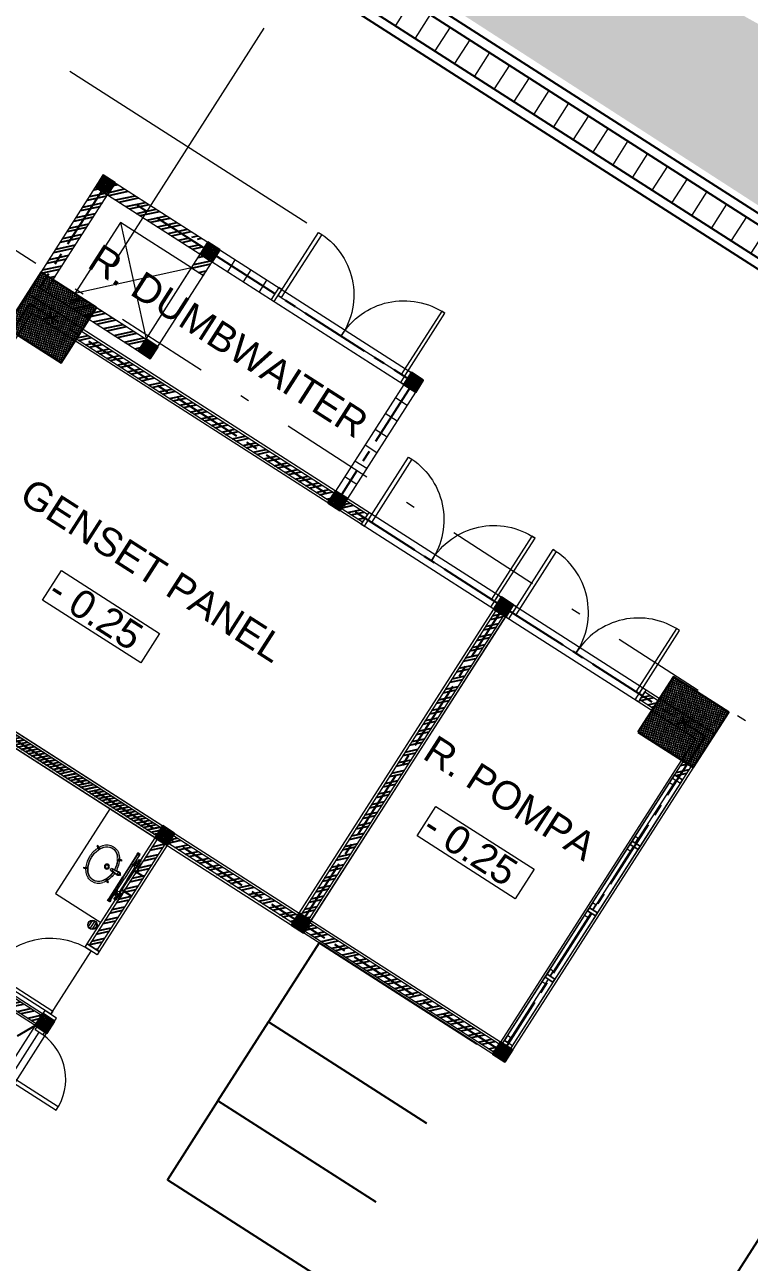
# Model space of a CAD drawing. Header units: inches. Extents: x 249 to 1192, y -18 to 440.
# Drawn here: x 943.69 to 951.41, y 99.83 to 113.02 of the extents above; entities that cross this region are included whole.
import ezdxf

# ---------------------------------------------------------------- set-up
doc = ezdxf.new("R2010")
doc.units = ezdxf.units.IN
doc.header["$MEASUREMENT"] = 0
doc.linetypes.add('CENTER2', pattern=[1.125, 0.75, -0.125, 0.125, -0.125])
doc.linetypes.add('DASHDOT', pattern=[1, 0.5, -0.25, 0, -0.25])
for name, color, linetype, lineweight in [('ARSIR BETON', 8, 'Continuous', 0), ('DIMENSI', 85, 'Continuous', 20), ('DINDING', 6, 'Continuous', 0), ('DINDING2', 137, 'Continuous', 20), ('KUSEN', 16, 'Continuous', 15), ('NOTASI GRID', 85, 'Continuous', 20), ('SANITAIR', 6, 'Continuous', 9), ('TEXT (KET. RUANG)', 7, 'Continuous', 5)]:
    doc.layers.add(name, color=color, linetype=linetype, lineweight=lineweight)
for name, color, linetype in [('ARSIR DINDING', 64, 'Continuous'), ('AS', 15, 'CENTER2'), ('KENDARAAN', 9, 'Continuous'), ('KOLOM', 5, 'Continuous'), ('RUMPUT', 86, 'Continuous'), ('SALURAN', 117, 'Continuous')]:
    doc.layers.add(name, color=color, linetype=linetype)
doc.styles.get("Standard").update_dxf_attribs({"font": 'arial.ttf'})
doc.dimstyles.new('UK. GDG PERTEMUAN', dxfattribs={"dimtxt": 0.5, "dimasz": 0.5, "dimexe": 0.5, "dimexo": 0.05, "dimgap": 0.1, "dimtad": 2, "dimdec": 0, "dimlfac": 100, "dimzin": 0, "dimdsep": 46, "dimtxsty": 'Standard', "dimblk": 'OBLIQUE', "dimcen": 0.09, "dimclrd": 8, "dimclre": 256, "dimclrt": 256, "dimadec": 0, "dimazin": 0, "dimtfac": 1, "dimtdec": 0, "dimtofl": 0, "dimtmove": 0, "dimatfit": 3, "dimldrblk": 'OBLIQUE', "dimfxl": 0, "dimtolj": 1, "dimtzin": 0, "dimarcsym": 0})

# ---------------------------------------------------------------- blocks, each defined once
blk = doc.blocks.new('_Oblique')
at = {"color": 0, "linetype": 'ByBlock', "lineweight": -2}
blk.add_line((-0.5, -0.5), (0.5, 0.5), dxfattribs=at)
blk = doc.blocks.new('K1')
at = {"layer": 'ARSIR BETON'}
h = blk.add_hatch(dxfattribs=at)
h.set_pattern_fill('ANSI37', color=256, scale=0.15, style=0)
h.set_pattern_definition([(45, (258.37489, 277.120751), (-0.01325825, 0.01325825), []), (135, (258.37489, 277.120751), (-0.01325825, -0.01325825), [])])
h.paths.add_polyline_path([(259.125, 277.171), (259.125, 277.871), (258.425, 277.871), (258.425, 277.171)])
at = {"layer": 'KOLOM'}
blk.add_lwpolyline([(258.425, 277.171), (259.125, 277.171), (259.125, 277.871), (258.425, 277.871)], close=True, dxfattribs=at)
for points in [[(258.725, 277.571), (258.825, 277.471)], [(258.725, 277.471), (258.825, 277.571)]]:
    blk.add_lwpolyline(points, dxfattribs=at)
blk = doc.blocks.new('K2')
at = {"layer": 'ARSIR BETON'}
h = blk.add_hatch(dxfattribs=at)
h.set_pattern_fill('ANSI37', color=256, scale=0.1, style=0)
h.set_pattern_definition([(45, (-38.743626, 268.082874), (-0.0088388, 0.0088388), []), (135, (-38.743626, 268.082874), (-0.0088388, -0.0088388), [])])
h.paths.add_polyline_path([(-38.594, 268.233), (-38.744, 268.233), (-38.744, 268.083), (-38.594, 268.083)])
at = {"layer": 'KOLOM'}
blk.add_lwpolyline([(-38.744, 268.083), (-38.594, 268.083), (-38.594, 268.233), (-38.744, 268.233)], close=True, dxfattribs=at)
blk = doc.blocks.new('P1')
for points in [[(-56.664, 234.186), (-56.664, 234.986), (-56.624, 234.986), (-56.624, 234.186), (-56.664, 234.186)], [(-55.064, 234.186), (-55.064, 234.986), (-55.104, 234.986), (-55.104, 234.186), (-55.064, 234.186)], [(-56.664, 234.186), (-55.864, 234.186)], [(-55.064, 234.186), (-55.864, 234.186)]]:
    blk.add_lwpolyline(points)
for points in [[(-56.704, 234.111), (-56.664, 234.111), (-56.664, 234.261), (-56.704, 234.261)], [(-55.024, 234.111), (-55.064, 234.111), (-55.064, 234.261), (-55.024, 234.261)]]:
    blk.add_lwpolyline(points, close=True)
for centre, start, end in [((-56.644, 234.206), 358.5312, 91.4688), ((-55.084, 234.206), 88.5312, 181.4688)]:
    blk.add_arc(centre, 0.78, start, end)
blk = doc.blocks.new('toilet-dsr$0$PAKU')
for p in [(-2, 33), (2, 33)]:
    blk.add_line(p, (0, 0))
blk.add_lwpolyline([(-5, 33), (5, 33), (5, 35), (-5, 35)], close=True)
blk = doc.blocks.new('wastafel')
at = {"lineweight": 5, "ltscale": 0.5}
for p, q in [((4134.772, 1540.437), (4134.761, 1540.435)), ((4134.761, 1540.435), (4134.767, 1540.396)), ((4134.772, 1540.437), (4134.779, 1540.398)), ((4134.544, 1540.266), (4134.549, 1540.277)), ((4134.544, 1540.266), (4134.579, 1540.25)), ((4134.549, 1540.277), (4134.584, 1540.26)), ((4134.946, 1540.187), (4134.91, 1540.204)), ((4134.951, 1540.197), (4134.915, 1540.214)), ((4134.951, 1540.197), (4134.946, 1540.187)), ((4134.722, 1540.027), (4134.716, 1540.066)), ((4134.733, 1540.029), (4134.727, 1540.067)), ((4134.722, 1540.027), (4134.733, 1540.029))]:
    blk.add_line(p, q, dxfattribs=at)
for p, q in [((4135.129, 1540.207), (4134.902, 1540.031)), ((4135.131, 1540.205), (4134.904, 1540.028)), ((4135.129, 1540.207), (4135.132, 1540.202)), ((4135.047, 1540.04), (4135.051, 1540.042)), ((4135.048, 1540.04), (4135.053, 1540.032)), ((4135.05, 1540.029), (4135.062, 1540.039)), ((4135.052, 1540.043), (4135.058, 1540.036)), ((4135.055, 1540.081), (4135.059, 1540.114)), ((4135.059, 1540.036), (4135.116, 1539.963)), ((4135.063, 1540.072), (4135.099, 1540.067)), ((4135.082, 1540.126), (4135.095, 1540.136)), ((4135.125, 1540.097), (4135.095, 1540.136)), ((4135.105, 1540.122), (4135.123, 1540.136)), ((4135.112, 1540.086), (4135.125, 1540.097)), ((4135.115, 1540.11), (4135.132, 1540.124)), ((4134.676, 1539.855), (4134.902, 1540.031)), ((4134.678, 1539.852), (4134.904, 1540.028)), ((4135.053, 1540.032), (4135.11, 1539.959)), ((4134.676, 1539.855), (4134.679, 1539.85)), ((4134.764, 1539.856), (4134.746, 1539.843)), ((4134.766, 1539.88), (4134.753, 1539.87)), ((4134.784, 1539.831), (4134.753, 1539.87)), ((4134.773, 1539.845), (4134.755, 1539.831)), ((4134.815, 1539.895), (4134.782, 1539.899)), ((4134.797, 1539.841), (4134.784, 1539.831)), ((4134.823, 1539.885), (4134.818, 1539.849)), ((4134.853, 1539.888), (4134.859, 1539.881)), ((4134.858, 1539.893), (4134.855, 1539.89)), ((4134.867, 1539.887), (4134.855, 1539.878)), ((4134.858, 1539.892), (4134.864, 1539.884)), ((4134.858, 1539.88), (4134.915, 1539.807)), ((4134.864, 1539.885), (4134.921, 1539.812))]:
    blk.add_line(p, q)
at = {"lineweight": 5}
for p, q in [((4134.841, 1540.079), (4134.801, 1540.141)), ((4134.817, 1540.155), (4134.802, 1540.144)), ((4134.814, 1540.082), (4134.812, 1540.082)), ((4134.844, 1540.083), (4134.815, 1540.129)), ((4134.816, 1540.132), (4134.823, 1540.138)), ((4134.82, 1540.154), (4134.867, 1540.098)), ((4134.826, 1540.137), (4134.862, 1540.097)), ((4134.841, 1540.079), (4134.844, 1540.082)), ((4134.845, 1540.066), (4134.848, 1540.062)), ((4134.867, 1540.098), (4134.863, 1540.095)), ((4134.871, 1540.125), (4134.872, 1540.127)), ((4134.878, 1540.091), (4134.881, 1540.087))]:
    blk.add_line(p, q, dxfattribs=at)
at = {"const_width": 0.00306}
for points in [[(4134.597, 1540.26, -0.102908), (4134.667, 1540.339)], [(4134.667, 1540.339, -0.102908), (4134.763, 1540.384)], [(4134.763, 1540.384, -0.068407), (4134.819, 1540.389)], [(4134.819, 1540.389, -0.225565), (4134.9, 1540.346)], [(4134.9, 1540.346, -0.225565), (4134.918, 1540.256)], [(4134.594, 1540.118, -0.225565), (4134.576, 1540.208)], [(4134.576, 1540.208, -0.068407), (4134.597, 1540.26)], [(4134.897, 1540.204, -0.089645), (4134.838, 1540.133)], [(4134.918, 1540.256, -0.068407), (4134.897, 1540.204)], [(4134.675, 1540.075, -0.225565), (4134.594, 1540.118)], [(4134.731, 1540.08, -0.068407), (4134.675, 1540.075)], [(4134.816, 1540.117, -0.090064), (4134.731, 1540.08)]]:
    blk.add_lwpolyline(points, format="xyb", dxfattribs=at)
for points in [[(4134.906, 1540.026), (4135.132, 1540.202), (4135.144, 1540.188), (4135.075, 1540.135)], [(4135.061, 1540.124), (4134.917, 1540.012)], [(4134.935, 1539.988), (4135.055, 1540.081), (4135.063, 1540.072), (4134.943, 1539.979)], [(4134.906, 1540.026), (4134.679, 1539.85), (4134.69, 1539.836), (4134.759, 1539.889)], [(4134.773, 1539.9), (4134.917, 1540.012)], [(4134.935, 1539.988), (4134.815, 1539.895), (4134.823, 1539.885), (4134.943, 1539.979)]]:
    blk.add_lwpolyline(points)
for points in [[(4135.155, 1540.194), (4135.137, 1540.218), (4135.125, 1540.209), (4135.122, 1540.204), (4135.124, 1540.203), (4135.126, 1540.207), (4135.136, 1540.215), (4135.152, 1540.195), (4135.138, 1540.184), (4135.139, 1540.182)], [(4135.136, 1540.215), (4135.128, 1540.209), (4135.144, 1540.188), (4135.152, 1540.195)], [(4135.075, 1540.043), (4135.072, 1540.046), (4135.04, 1540.022), (4135.043, 1540.019)], [(4135.119, 1540.078), (4135.075, 1540.135), (4135.061, 1540.124), (4135.105, 1540.067)], [(4134.681, 1539.826), (4134.663, 1539.85), (4134.675, 1539.859), (4134.68, 1539.86), (4134.681, 1539.858), (4134.676, 1539.857), (4134.666, 1539.849), (4134.682, 1539.829), (4134.696, 1539.84), (4134.697, 1539.838)], [(4134.666, 1539.849), (4134.674, 1539.856), (4134.69, 1539.836), (4134.682, 1539.829)], [(4134.803, 1539.832), (4134.759, 1539.889), (4134.773, 1539.9), (4134.817, 1539.843)], [(4134.848, 1539.867), (4134.845, 1539.87), (4134.877, 1539.895), (4134.879, 1539.891)]]:
    blk.add_lwpolyline(points, close=True)
for points in [[(4135.076, 1540.099, 0.414214), (4135.078, 1540.099), (4135.079, 1540.1), (4135.061, 1540.124), (4135.037, 1540.105), (4135.038, 1540.104, 0.414214), (4135.04, 1540.104), (4135.058, 1540.117, -0.414214), (4135.062, 1540.117)], [(4135.085, 1540.087, -0.414214), (4135.085, 1540.09), (4135.086, 1540.09), (4135.105, 1540.067), (4135.081, 1540.048), (4135.08, 1540.049, -0.414214), (4135.081, 1540.052), (4135.098, 1540.065, 0.414214), (4135.099, 1540.07)], [(4134.793, 1539.88, -0.414214), (4134.793, 1539.877), (4134.792, 1539.876), (4134.773, 1539.9), (4134.797, 1539.919), (4134.798, 1539.918, -0.414214), (4134.797, 1539.915), (4134.78, 1539.901, 0.414214), (4134.779, 1539.897)], [(4134.803, 1539.867, 0.414214), (4134.8, 1539.868), (4134.799, 1539.867), (4134.817, 1539.843), (4134.841, 1539.862), (4134.84, 1539.863, 0.414214), (4134.838, 1539.863), (4134.82, 1539.849, -0.414214), (4134.816, 1539.85)]]:
    blk.add_lwpolyline(points, format="xyb", close=True)
for points in [[(4135.047, 1540.039), (4135.038, 1540.051, -0.414214), (4135.038, 1540.053), (4135.042, 1540.056, -0.414214), (4135.044, 1540.055), (4135.053, 1540.044)], [(4135.049, 1540.03), (4135.044, 1540.036, -0.414214), (4135.044, 1540.037), (4135.056, 1540.046, -0.414214), (4135.058, 1540.046), (4135.062, 1540.04)], [(4134.858, 1539.893), (4134.85, 1539.904, 0.414214), (4134.847, 1539.904), (4134.844, 1539.902, 0.414214), (4134.843, 1539.899), (4134.852, 1539.888)], [(4134.867, 1539.889), (4134.863, 1539.895, 0.414214), (4134.861, 1539.895), (4134.849, 1539.885, 0.414214), (4134.849, 1539.884), (4134.854, 1539.878)]]:
    blk.add_lwpolyline(points, format="xyb")
at = {"lineweight": 5}
for centre, radius in [((4134.778, 1540.19), 0.0267), ((4134.778, 1540.19), 0.0176), ((4134.854, 1540.077), 0.00161), ((4134.867, 1540.086), 0.00161), ((4134.88, 1540.055), 0.00401)]:
    blk.add_circle(centre, radius, dxfattribs=at)
for centre, radius, start, end in [((4134.823, 1540.131), 0.286, 126.6741, 150.1761), ((4134.823, 1540.131), 0.286, 103.172, 126.6741), ((4134.81, 1540.183), 0.233, 87.5187, 103.172), ((4134.807, 1540.185), 0.215, 97.5512, 100.61), ((4134.815, 1540.282), 0.134, 36.6741, 87.5187), ((4134.815, 1540.282), 0.134, 345.8294, 36.6741), ((4134.68, 1540.182), 0.134, 165.8294, 216.6741), ((4134.776, 1540.157), 0.233, 150.1761, 165.8294), ((4134.775, 1540.162), 0.215, 152.7381, 155.797), ((4134.672, 1540.333), 0.286, 314.8042, 330.1761), ((4134.72, 1540.302), 0.215, 332.7381, 335.797), ((4134.718, 1540.306), 0.233, 330.1761, 345.8294), ((4134.68, 1540.182), 0.134, 216.6741, 267.5187), ((4134.684, 1540.281), 0.233, 267.5187, 283.172), ((4134.688, 1540.278), 0.215, 277.5512, 280.61), ((4134.672, 1540.333), 0.286, 283.172, 298.5491), ((4134.803, 1540.142), 0.00229, 126.6741, 212.4322), ((4134.813, 1540.075), 0.00764, 93.1874, 118.5491), ((4134.813, 1540.09), 0.00764, 273.5904, 299.2216), ((4134.817, 1540.13), 0.00229, 126.6741, 211.548), ((4134.818, 1540.153), 0.00229, 40.515, 126.6741), ((4134.677, 1540.327), 0.281, 299.9638, 303.5415), ((4134.824, 1540.136), 0.00229, 41.6149, 126.6741), ((4134.861, 1540.079), 0.0207, 179.7954, 72.5897), ((4134.836, 1540.078), 0.00917, 1.8939, 31.548), ((4134.861, 1540.079), 0.0161, 181.8939, 72.9819), ((4134.864, 1540.075), 0.0207, 216.4643, 36.6436), ((4134.677, 1540.327), 0.281, 309.8533, 313.3843), ((4134.869, 1540.103), 0.00917, 221.6149, 252.9819), ((4134.864, 1540.128), 0.00764, 314.1265, 339.7577), ((4134.879, 1540.124), 0.00764, 134.8042, 159.7577)]:
    blk.add_arc(centre, radius, start, end, dxfattribs=at)
at = {"lineweight": 5, "ltscale": 0.6}
for centre, radius, start, end in [((4134.823, 1540.131), 0.267, 126.6741, 150.1761), ((4134.823, 1540.131), 0.267, 103.172, 126.6741), ((4134.81, 1540.183), 0.214, 87.5187, 103.172), ((4134.815, 1540.282), 0.115, 36.6741, 87.5187), ((4134.815, 1540.282), 0.115, 345.8294, 36.6741), ((4134.68, 1540.182), 0.115, 165.8294, 216.6741), ((4134.776, 1540.157), 0.214, 150.1761, 165.8294), ((4134.672, 1540.333), 0.267, 309.7096, 330.1761), ((4134.718, 1540.306), 0.214, 330.1761, 345.8294), ((4134.68, 1540.182), 0.115, 216.6741, 267.5187), ((4134.684, 1540.281), 0.214, 267.5187, 283.172), ((4134.672, 1540.333), 0.267, 283.172, 303.7197)]:
    blk.add_arc(centre, radius, start, end, dxfattribs=at)
for centre, radius, start, end in [((4135.061, 1540.04), 0.001, 307.8672, 37.8672), ((4135.128, 1540.13), 0.015, 247.8672, 187.8672), ((4135.128, 1540.13), 0.0075, 307.8672, 127.8672), ((4135.049, 1540.03), 0.001, 217.8672, 307.8672), ((4134.75, 1539.837), 0.015, 67.8672, 7.8672), ((4134.75, 1539.837), 0.0075, 127.8672, 307.8672), ((4134.854, 1539.879), 0.001, 217.8672, 307.8672), ((4134.866, 1539.888), 0.001, 307.8672, 37.8672)]:
    blk.add_arc(centre, radius, start, end)
at = {"extrusion": (6.49561e-14, 5.05073e-14, -1), "zscale": -0.001}
for p, xscale, yscale, rotation in [((-4135.058, 1540.099), 0.001000000000340506, 0.001000000000340506, 322.1327731584879), ((-4135.056, 1540.101), 0.001000000000069823, 0.001000000000069823, 52.13277315848794)]:
    blk.add_blockref('toilet-dsr$0$PAKU', p, dxfattribs=dict(at, xscale=xscale, yscale=yscale, rotation=rotation))
for p, xscale, yscale, zscale, rotation in [((4135.082, 1540.068), 0.001000000000069823, 0.001000000000069823, 0.001000000000069823, 307.8672268415121), ((4134.796, 1539.899), 0.001000000000069823, 0.001000000000069823, 0.001000000000069823, 127.8672268415121), ((4134.798, 1539.897), 0.001000000000340506, 0.001000000000340506, 0.001000000000340506, 37.86722684151209)]:
    blk.add_blockref('toilet-dsr$0$PAKU', p, dxfattribs=dict(xscale=xscale, yscale=yscale, zscale=zscale, rotation=rotation))
at = {"extrusion": (-6.49561e-14, -5.05073e-14, -1), "xscale": 0.001000000000069823, "yscale": 0.001000000000069823, "zscale": -0.001, "rotation": 232.1327731584879}
blk.add_blockref('toilet-dsr$0$PAKU', (-4134.822, 1539.866), dxfattribs=at)
blk = doc.blocks.new('P2')
for points in [[(278.943, 273.059), (278.943, 273.019), (279.093, 273.019), (279.093, 273.059)], [(278.943, 272.178), (278.943, 272.218), (279.093, 272.218), (279.093, 272.178)]]:
    blk.add_lwpolyline(points, close=True)
for points in [[(279.018, 273.019), (279.018, 272.219)], [(279.018, 273.019), (279.818, 273.019), (279.818, 272.979), (279.018, 272.979), (279.018, 273.019)]]:
    blk.add_lwpolyline(points)
blk.add_arc((279.038, 272.999), 0.78, 268.5312, 1.4688)
blk = doc.blocks.new('*X38')
at = {"color": 0}
for p, q in [((18.491, 19.193), (18.579, 19.193)), ((18.499, 19.218), (18.572, 19.218)), ((18.499, 19.168), (18.572, 19.168))]:
    blk.add_line(p, q, dxfattribs=at)
blk = doc.blocks.new('SFLOOR')
for radius in [0.05, 0.0442]:
    blk.add_circle((0, 0), radius)
blk.add_blockref('*X38', (-18.535, -19.193))
blk = doc.blocks.new('K15')
at = {"layer": 'ARSIR BETON'}
h = blk.add_hatch(dxfattribs=at)
h.set_pattern_fill('ANSI37', color=256, scale=0.1, angle=180, style=0)
h.set_pattern_definition([(225, (665.191469, 113.346442), (0.0088388, -0.00883884), []), (315, (665.191469, 113.346442), (0.00883884, 0.0088388), [])])
h.paths.add_polyline_path([(665.316, 113.496), (665.266, 113.496), (665.266, 113.346), (665.316, 113.346)])
h.paths.add_polyline_path([(665.266, 113.496), (665.216, 113.496), (665.216, 113.346), (665.266, 113.346)])
h.paths.add_polyline_path([(665.216, 113.496), (665.191, 113.496), (665.191, 113.346), (665.216, 113.346)])
h.paths.add_polyline_path([(665.341, 113.496), (665.316, 113.496), (665.316, 113.496), (665.316, 113.346), (665.341, 113.346)])
at = {"layer": 'KOLOM'}
blk.add_lwpolyline([(665.191, 113.346), (665.341, 113.346), (665.341, 113.496), (665.191, 113.496)], close=True, dxfattribs=at)
blk = doc.blocks.new('p toilet')
at = {"layer": 'KUSEN'}
for points in [[(611.218, 191.392), (611.218, 191.992), (611.178, 191.992), (611.178, 191.392)], [(610.618, 191.342), (610.578, 191.342), (610.578, 191.442), (610.618, 191.442)], [(611.258, 191.342), (611.218, 191.342), (611.218, 191.442), (611.258, 191.442)]]:
    blk.add_lwpolyline(points, close=True, dxfattribs=at)
blk.add_lwpolyline([(611.218, 191.392), (610.618, 191.392)], dxfattribs=at)
blk.add_arc((611.198, 191.412), 0.581, 88.0266, 176.9943, dxfattribs=at)
blk = doc.blocks.new('TOILET LANTAI 1')
at = {"layer": 'ARSIR DINDING'}
h = blk.add_hatch(dxfattribs=at)
h.set_pattern_fill('ANSI32', color=256, scale=0.25, style=0)
h.set_pattern_definition([(45, (664.09147, 108.44644), (-0.0662913, 0.0662913), []), (45, (664.13566, 108.44644), (-0.0662913, 0.0662913), [])])
h.paths.add_polyline_path([(668.341, 111.591), (668.241, 111.591), (668.241, 111.071), (668.341, 111.071)])
h.paths.add_polyline_path([(668.216, 112.396), (667.616, 112.396), (667.616, 112.296), (668.216, 112.296)])
h.paths.add_polyline_path([(668.341, 114.646), (668.241, 114.646), (668.241, 113.302), (668.341, 113.302)])
h.paths.add_polyline_path([(668.246, 114.253), (668.246, 114.213), (668.242, 114.213), (668.242, 114.253)], flags=16)
h.paths.add_polyline_path([(668.246, 114.005), (668.246, 113.965), (668.242, 113.965), (668.242, 114.005)], flags=16)
h.paths.add_polyline_path([(668.216, 114.771), (665.341, 114.771), (665.341, 114.671), (668.216, 114.671)])
h.paths.add_polyline_path([(668.216, 108.546), (664.091, 108.546), (664.091, 108.446), (668.216, 108.446)])
at = {"layer": 'AS'}
blk.add_lwpolyline([(667.616, 111.071), (668.216, 112.271)], dxfattribs=at)
at = {"layer": 'DINDING'}
for points in [[(664.091, 114.796), (668.216, 114.796), (668.216, 114.646), (664.091, 114.646)], [(668.216, 114.646), (668.366, 114.646), (668.366, 113.302), (668.216, 113.302)], [(668.216, 112.271), (667.616, 112.271), (667.616, 112.421), (668.216, 112.421)], [(668.216, 111.071), (668.366, 111.071), (668.366, 112.271), (668.216, 112.271)]]:
    blk.add_lwpolyline(points, close=True, dxfattribs=at)
at = {"layer": 'DINDING2'}
for points in [[(665.341, 114.771), (668.216, 114.771), (668.216, 114.671), (665.341, 114.671)], [(668.241, 113.302), (668.341, 113.302), (668.341, 114.646), (668.241, 114.646)], [(668.216, 112.396), (667.616, 112.396), (667.616, 112.296), (668.216, 112.296)]]:
    blk.add_lwpolyline(points, close=True, dxfattribs=at)
at = {"layer": 'SANITAIR', "lineweight": 5}
blk.add_lwpolyline([(668.216, 113.572), (668.216, 114.646), (667.641, 114.646), (667.641, 113.572)], close=True, dxfattribs=at)
for name, p, rotation in [('K2', (629.623, 380.504), 179.9999724896534), ('p toilet', (476.899, 722.85), 270)]:
    blk.add_blockref(name, p, dxfattribs=dict(rotation=rotation))
at = {"layer": 'DINDING2'}
blk.add_blockref('K15', (3.025, 1.3), dxfattribs=at)
at = {"layer": 'KUSEN', "rotation": 180}
blk.add_blockref('P2', (947.31, 385.48), dxfattribs=at)
at = {"layer": 'SANITAIR', "lineweight": 5, "xscale": -1, "rotation": 127.872941310407}
blk.add_blockref('wastafel', (-654.657, 4323.538), dxfattribs=at)
at = {"layer": 'SANITAIR', "rotation": 90.00000000000001}
blk.add_blockref('SFLOOR', (668.154, 113.503), dxfattribs=at)
blk = doc.blocks.new('LT1')
at = {"layer": 'ARSIR DINDING'}
h = blk.add_hatch(dxfattribs=at)
h.set_pattern_fill('ANSI32', color=256, scale=0.25, style=0)
h.set_pattern_definition([(45, (-0.275, -64.08173), (-0.066291261, 0.066291261), []), (45, (-0.23081, -64.08173), (-0.066291261, 0.066291261), [])])
h.paths.add_polyline_path([(686.908, 139.407), (686.908, 139.582), (686.833, 139.582), (686.833, 138.507), (686.908, 138.507)])
h.paths.add_polyline_path([(686.833, 139.582), (686.758, 139.582), (686.758, 138.507), (686.833, 138.507)])
h.paths.add_polyline_path([(688.083, 139.657), (686.908, 139.657), (686.908, 139.582), (688.083, 139.582)])
h.paths.add_polyline_path([(688.083, 139.732), (686.908, 139.732), (686.908, 139.657), (687.808, 139.657)])
h.paths.add_polyline_path([(688.083, 138.507), (687.183, 138.507), (687.183, 138.357), (688.083, 138.357)])
h = blk.add_hatch(dxfattribs=at)
h.set_pattern_fill('ANSI32', color=256, scale=0.25, style=0)
h.set_pattern_definition([(45, (0, -64.08173), (-0.066291261, 0.066291261), []), (45, (0.04419, -64.08173), (-0.066291261, 0.066291261), [])])
h.paths.add_polyline_path([(688.233, 139.407), (688.233, 139.582), (688.083, 139.582), (688.083, 139.407)])
h = blk.add_hatch(dxfattribs=at)
h.set_pattern_fill('ANSI32', color=256, scale=0.25, style=0)
h.set_pattern_definition([(45, (687.45808, 134.10695), (-0.0662913, 0.0662913), []), (45, (687.502275, 134.10695), (-0.0662913, 0.0662913), [])])
h.paths.add_polyline_path([(691.078, 138.107), (687.458, 138.107), (687.458, 138.207), (691.078, 138.207)])
h.paths.add_polyline_path([(692.783, 134.232), (692.883, 134.232), (692.883, 138.082), (692.783, 138.082)])
h.paths.add_polyline_path([(695.308, 134.207), (692.908, 134.207), (692.908, 134.107), (695.308, 134.107)])
h.paths.add_polyline_path([(688.159, 134.207), (692.758, 134.207), (692.758, 134.107), (688.159, 134.107)])
h = blk.add_hatch(dxfattribs=at)
h.set_pattern_fill('ANSI32', color=256, scale=0.25, style=0)
h.set_pattern_definition([(45, (694.58831, 138.10694), (-0.06629, 0.06629), []), (45, (694.6325, 138.10694), (-0.06629, 0.06629), [])])
h.paths.add_polyline_path([(694.588, 138.207), (694.758, 138.207), (694.758, 138.107), (694.588, 138.107)])
h = blk.add_hatch(dxfattribs=at)
h.set_pattern_fill('ANSI32', color=256, scale=0.25, style=0)
h.set_pattern_definition([(45, (695.33334, 137.63282), (-0.06629, 0.06629), []), (45, (695.37753, 137.63282), (-0.06629, 0.06629), [])])
h.paths.add_polyline_path([(695.433, 137.807), (695.383, 137.807), (695.383, 137.633), (695.433, 137.633)])
h.paths.add_polyline_path([(695.383, 137.807), (695.333, 137.807), (695.333, 137.633), (695.383, 137.633)])
at = {"layer": 'DINDING2'}
h = blk.add_hatch(dxfattribs=at)
h.set_pattern_fill('_USER', color=23, scale=0.25, angle=90, style=0, pattern_type=0)
h.set_pattern_definition([(90, (701.62636, 142.75694), (-0.25, 2e-17), [])])
h.paths.add_polyline_path([(685.159, 143.057), (685.159, 142.757), (738.458, 142.757), (738.458, 143.057)])
h = blk.add_hatch(dxfattribs=at)
h.set_pattern_fill('_USER', color=256, scale=0.2, style=0, pattern_type=0)
h.set_pattern_definition([(0, (687.45808, 138.10694), (0, 0.2), [])])
h.paths.add_polyline_path([(691.078, 138.107), (687.458, 138.107), (687.458, 138.207), (691.078, 138.207)])
at = {"layer": 'KUSEN'}
h = blk.add_hatch(dxfattribs=at)
h.set_pattern_fill('_USER', color=256, scale=0.2, angle=90, style=0, pattern_type=0)
h.set_pattern_definition([(90, (688.23308, 139.58192), (-0.2, 1e-17), [])])
h.paths.add_polyline_path([(688.978, 139.732), (688.233, 139.732), (688.233, 139.657), (688.978, 139.657)])
h.paths.add_polyline_path([(688.978, 139.657), (688.233, 139.657), (688.233, 139.582), (688.978, 139.582)])
h = blk.add_hatch(dxfattribs=at)
h.set_pattern_fill('_USER', color=256, scale=0.2, style=0, pattern_type=0)
h.set_pattern_definition([(0, (690.65808, 138.23194), (0, 0.2), [])])
h.paths.add_polyline_path([(690.808, 139.582), (690.733, 139.582), (690.733, 138.232), (690.808, 138.232)])
h.paths.add_polyline_path([(690.733, 139.582), (690.658, 139.582), (690.658, 138.232), (690.733, 138.232)])
at = {"layer": 'AS'}
for points in [[(686.833, 139.657), (686.833, 138.357)], [(688.233, 139.657), (687.108, 139.657)], [(688.233, 139.657), (690.733, 139.657), (690.733, 138.232)]]:
    blk.add_lwpolyline(points, dxfattribs=at)
for points in [[(686.833, 134.157), (692.833, 134.157), (692.833, 138.157), (686.833, 138.157)], [(695.383, 134.157), (692.833, 134.157), (692.833, 138.157), (695.383, 138.157)]]:
    blk.add_lwpolyline(points, close=True, dxfattribs=at)
at = {"layer": 'DINDING'}
for points in [[(686.758, 138.357), (686.758, 139.732), (688.233, 139.732)], [(686.758, 138.357), (688.233, 138.357), (688.233, 139.732)], [(687.458, 138.507), (688.083, 138.507), (688.083, 139.732)], [(688.233, 139.732), (690.808, 139.732), (690.808, 138.232)], [(686.908, 138.357), (686.908, 139.582), (688.233, 139.582)], [(688.233, 139.582), (690.658, 139.582), (690.658, 138.232)], [(688.083, 139.407), (687.183, 138.507)], [(687.183, 139.407), (688.083, 138.507)], [(688.083, 139.407), (688.233, 139.407)]]:
    blk.add_lwpolyline(points, dxfattribs=at)
for points in [[(687.183, 138.507), (688.083, 138.507), (688.083, 139.407), (687.183, 139.407)], [(686.758, 134.082), (692.908, 134.082), (692.908, 138.232), (686.758, 138.232)], [(695.458, 134.082), (692.758, 134.082), (692.758, 138.232), (695.458, 138.232)], [(686.908, 134.232), (692.758, 134.232), (692.758, 138.082), (686.908, 138.082)], [(695.308, 134.232), (692.908, 134.232), (692.908, 138.082), (695.308, 138.082)]]:
    blk.add_lwpolyline(points, close=True, dxfattribs=at)
at = {"layer": 'DINDING2'}
for points in [[(691.078, 138.107), (687.458, 138.107), (687.458, 138.207), (691.078, 138.207)], [(694.588, 138.207), (694.758, 138.207), (694.758, 138.107), (694.588, 138.107)], [(692.783, 134.232), (692.883, 134.232), (692.883, 138.082), (692.783, 138.082)], [(695.333, 137.807), (695.433, 137.807), (695.433, 134.207), (695.333, 134.207)], [(688.159, 134.207), (692.758, 134.207), (692.758, 134.107), (688.159, 134.107)], [(695.308, 134.207), (692.908, 134.207), (692.908, 134.107), (695.308, 134.107)]]:
    blk.add_lwpolyline(points, close=True, dxfattribs=at)
at = {"layer": 'KENDARAAN'}
for points in [[(695.108, 134.082), (693.108, 134.082), (693.108, 133.082), (695.108, 133.082)], [(695.108, 132.082), (693.108, 132.082), (693.108, 133.082), (695.108, 133.082)], [(695.108, 132.082), (693.108, 132.082), (693.108, 131.082), (695.108, 131.082)]]:
    blk.add_lwpolyline(points, dxfattribs=at)
at = {"layer": 'KUSEN'}
for points in [[(695.333, 137.593), (695.433, 137.593), (695.433, 137.633), (695.333, 137.633)], [(695.433, 136.753), (695.333, 136.753), (695.333, 137.633), (695.433, 137.633)], [(695.333, 137.633), (695.433, 137.633), (695.433, 134.232), (695.333, 134.232)], [(695.373, 136.793), (695.333, 136.793), (695.333, 137.593), (695.373, 137.593)], [(695.333, 136.753), (695.433, 136.753), (695.433, 136.793), (695.333, 136.793)], [(695.433, 135.912), (695.333, 135.912), (695.333, 136.793), (695.433, 136.793)], [(695.333, 136.793), (695.433, 136.793), (695.433, 136.753), (695.333, 136.753)], [(695.373, 135.952), (695.333, 135.952), (695.333, 136.753), (695.373, 136.753)], [(695.333, 135.912), (695.433, 135.912), (695.433, 135.952), (695.333, 135.952)], [(695.433, 135.072), (695.333, 135.072), (695.333, 135.952), (695.433, 135.952)], [(695.333, 135.952), (695.433, 135.952), (695.433, 135.912), (695.333, 135.912)], [(695.373, 135.112), (695.333, 135.112), (695.333, 135.912), (695.373, 135.912)], [(695.333, 135.072), (695.433, 135.072), (695.433, 135.112), (695.333, 135.112)], [(695.433, 134.232), (695.333, 134.232), (695.333, 135.112), (695.433, 135.112)], [(695.333, 135.112), (695.433, 135.112), (695.433, 135.072), (695.333, 135.072)], [(695.373, 134.272), (695.333, 134.272), (695.333, 135.072), (695.373, 135.072)], [(695.333, 134.272), (695.433, 134.272), (695.433, 134.232), (695.333, 134.232)]]:
    blk.add_lwpolyline(points, close=True, dxfattribs=at)
for points in [[(695.373, 137.593), (695.373, 137.533), (695.333, 137.533), (695.333, 137.593), (695.373, 137.593)], [(695.373, 136.793), (695.373, 136.853), (695.333, 136.853), (695.333, 136.793), (695.373, 136.793)], [(695.373, 136.753), (695.373, 136.693), (695.333, 136.693), (695.333, 136.753), (695.373, 136.753)], [(695.373, 135.952), (695.373, 136.012), (695.333, 136.012), (695.333, 135.952), (695.373, 135.952)], [(695.373, 135.912), (695.373, 135.852), (695.333, 135.852), (695.333, 135.912), (695.373, 135.912)], [(695.373, 135.112), (695.373, 135.172), (695.333, 135.172), (695.333, 135.112), (695.373, 135.112)], [(695.373, 135.072), (695.373, 135.012), (695.333, 135.012), (695.333, 135.072), (695.373, 135.072)], [(695.373, 134.272), (695.373, 134.332), (695.333, 134.332), (695.333, 134.272), (695.373, 134.272)]]:
    blk.add_lwpolyline(points, dxfattribs=at)
at = {"layer": 'SALURAN'}
for points in [[(685.108, 142.657), (738.458, 142.656), (738.458, 143.156), (685.108, 143.157)], [(685.159, 143.057), (738.458, 143.057)], [(685.159, 142.757), (738.458, 142.757)]]:
    blk.add_lwpolyline(points, dxfattribs=at)
at = {"layer": 'TEXT (KET. RUANG)', "color": 1}
for points in [[(688.655, 135.942), (689.897, 135.942), (689.897, 135.569), (688.655, 135.569)], [(693.372, 135.978), (694.615, 135.978), (694.615, 135.605), (693.372, 135.605)]]:
    blk.add_lwpolyline(points, close=True, dxfattribs=at)
for p in [(725.502, -128.501), (726.827, -128.501), (729.402, -128.501), (726.827, -129.726), (729.402, -130.001)]:
    blk.add_blockref('K2', p)
at = {"xscale": -1, "rotation": 180}
for p in [(731.502, 406.315), (731.502, 402.315), (734.052, 402.315)]:
    blk.add_blockref('K2', p, dxfattribs=at)
at = {"rotation": 359.9955922790221}
for p in [(731.481, -130.004), (731.481, -134.004), (734.031, -134.004)]:
    blk.add_blockref('K2', p, dxfattribs=at)
at = {"layer": 'DIMENSI', "rotation": 0.01671694411465765}
blk.add_blockref('TOILET LANTAI 1', (22.849, 19.242), dxfattribs=at)
at = {"layer": 'KOLOM'}
for p in [(428.333, -139.364), (436.333, -139.364)]:
    blk.add_blockref('K1', p, dxfattribs=at)
at = {"layer": 'KUSEN', "xscale": -1}
for p in [(633.954, -94.529), (636.055, -96.029)]:
    blk.add_blockref('P1', p, dxfattribs=at)
at = {"layer": 'KUSEN'}
blk.add_blockref('P1', (749.612, -96.029), dxfattribs=at)
at = {"layer": 'TEXT (KET. RUANG)'}
for s, p in [('R. DUMBWAITER', (687.127, 138.814)), ('R. GENSET PANEL', (687.32, 136.32)), (' R. POMPA', (692.843, 136.331)), ('- 0.25', (688.667, 135.612)), ('- 0.25', (693.384, 135.649))]:
    blk.add_text(s, height=0.3015, dxfattribs=at).set_placement(p)
blk = doc.blocks.new('TAPAK')
for points in [[(189.922, 264.764), (191.54, 267.291)], [(189.468, 266.836), (191.994, 265.218)]]:
    blk.add_lwpolyline(points)
at = {"layer": 'NOTASI GRID', "linetype": 'DASHDOT', "ltscale": 2}
blk.add_lwpolyline([(179.437, 271.015), (245.133, 228.685)], dxfattribs=at)
at = {"layer": 'DIMENSI'}
for p1, p2, distance, text in [((193.224, 270.328), (221.158, 254.717), 3.49, '32'), ((190.519, 271.023), (198.375, 266.632), 0.573, '9.00'), ((185.583, 262.976), (190.519, 271.023), 0.872, '9.44')]:
    blk.add_aligned_dim(p1=p1, p2=p2, distance=distance, text=text, dimstyle='UK. GDG PERTEMUAN', override={"dimtxt": 1.25, "dimasz": 1, "dimexe": 1}, dxfattribs=at).render()

msp = doc.modelspace()

# ---------------------------------------------------------------- hatches: boundary and pattern name
at = {"layer": 'RUMPUT'}
h = msp.add_hatch(dxfattribs=at)
h.set_pattern_fill('GRASS', color=256, scale=0.25, angle=-32.63125, style=0)
edge = h.paths.add_edge_path(flags=17)
edge.add_line((928.2642, 87.7797), (928.2103, 87.6955))
edge.add_line((928.2103, 87.6955), (927.4523, 88.1808))
edge.add_line((927.4523, 88.1808), (927.9376, 88.9387))
edge.add_line((927.9376, 88.9387), (944.981, 115.3713))
edge.add_line((944.981, 115.3713), (944.6882, 115.5588))
edge.add_line((944.6882, 115.5588), (940.407, 108.5806))
edge.add_line((940.407, 108.5806), (924.7936, 90.1284))
edge.add_line((924.7936, 90.1284), (906.9246, 96.9776))
edge.add_line((906.9246, 96.9776), (902.6199, 99.2817))
edge.add_line((902.6199, 99.2817), (887.5538, 69.673))
edge.add_line((887.5538, 69.673), (887.584, 69.6537))
edge.add_line((887.584, 69.6537), (891.4664, 75.7173))
edge.add_line((891.4664, 75.7173), (893.1507, 74.6388))
edge.add_line((893.1507, 74.6388), (895.8469, 78.8496))
edge.add_line((895.8469, 78.8496), (898.4576, 77.178))
edge.add_line((898.4576, 77.178), (900.9841, 75.5603))
edge.add_line((900.9841, 75.5603), (903.1766, 74.1564))
edge.add_line((903.1766, 74.1564), (906.037, 72.3249))
edge.add_line((906.037, 72.3249), (908.5635, 70.7072))
edge.add_line((908.5635, 70.7072), (911.09, 69.0895))
edge.add_arc((911.5753, 69.8475), 0.9, 237.36875, 417.36875)
edge.add_line((912.0606, 70.6054), (909.5341, 72.2231))
edge.add_line((909.5341, 72.2231), (907.0076, 73.8408))
edge.add_line((907.0076, 73.8408), (905.4287, 74.8518))
edge.add_line((905.4287, 74.8518), (904.4811, 75.4585))
edge.add_line((904.4811, 75.4585), (901.9547, 77.0762))
edge.add_line((901.9547, 77.0762), (899.4282, 78.6939))
edge.add_line((899.4282, 78.6939), (896.8175, 80.3655))
edge.add_line((896.8175, 80.3655), (899.5137, 84.5763))
edge.add_line((899.5137, 84.5763), (897.8293, 85.6547))
edge.add_line((897.8293, 85.6547), (901.7118, 91.7183))
edge.add_line((901.7118, 91.7183), (903.3961, 90.6398))
edge.add_line((903.3961, 90.6398), (906.0923, 94.8506))
edge.add_line((906.0923, 94.8506), (921.3353, 85.0905))
edge.add_line((921.3353, 85.0905), (926.4725, 81.8012))
edge.add_line((926.4725, 81.8012), (923.7225, 77.5064))
edge.add_line((923.7225, 77.5064), (919.4631, 70.7958))
edge.add_line((919.4631, 70.7958), (919.6768, 70.6589))
edge.add_line((919.6768, 70.6589), (925.0548, 78.977))
edge.add_arc((932.3616, 73.2237), 9.3, 66.33501, 141.78367, ccw=False)
edge.add_line((936.0945, 81.7417), (936.5597, 82.4681))
edge.add_line((936.5597, 82.4681), (928.2642, 87.7797))
edge = h.paths.add_edge_path()
edge.add_arc((902.0037, 51.0402), 2.9, 21.48045, 57.36875)
edge.add_line((903.5674, 53.4825), (886.5721, 64.3645))
edge.add_line((886.5721, 64.3645), (889.2683, 68.5753))
edge.add_line((889.2683, 68.5753), (887.5538, 69.673))
edge.add_line((887.5538, 69.673), (884.865, 64.3889))
edge.add_line((884.865, 64.3889), (899.8177, 52.3893))
edge.add_line((899.8177, 52.3893), (892.7388, 34.0385))
edge.add_line((892.7388, 34.0385), (893.0458, 33.8974))
edge.add_line((893.0458, 33.8974), (904.7022, 52.1021))
edge = h.paths.add_edge_path()
edge.add_arc((936.74, 45.0638), 1.9, 57.36875, 147.36875)
edge.add_line((935.1399, 46.0883), (918.3672, 19.893))
edge.add_line((918.3672, 19.893), (918.7451, 19.628))
edge.add_line((918.7451, 19.628), (936.755, 42.7133))
edge.add_line((936.755, 42.7133), (952.0054, 30.0649))
edge.add_line((952.0054, 30.0649), (952.4806, 32.5023))
edge.add_line((952.4806, 32.5023), (994.0279, 85.5131))
edge.add_line((994.0279, 85.5131), (953.0004, 112.1961))
edge.add_line((953.0004, 112.1961), (949.1373, 114.355))
edge.add_line((949.1373, 114.355), (945.2741, 116.5139))
edge.add_line((945.2741, 116.5139), (940.407, 108.5806))
edge.add_line((940.407, 108.5806), (924.7936, 90.1284))
edge.add_line((924.7936, 90.1284), (906.9246, 96.9776))
edge.add_line((906.9246, 96.9776), (902.6199, 99.2817))
edge.add_line((902.6199, 99.2817), (887.5538, 69.673))
edge.add_line((887.5538, 69.673), (887.584, 69.6537))
edge.add_line((887.584, 69.6537), (891.4664, 75.7173))
edge.add_line((891.4664, 75.7173), (893.1507, 74.6388))
edge.add_line((893.1507, 74.6388), (895.8469, 78.8496))
edge.add_line((895.8469, 78.8496), (898.4576, 77.178))
edge.add_line((898.4576, 77.178), (900.9841, 75.5603))
edge.add_line((900.9841, 75.5603), (903.1766, 74.1564))
edge.add_line((903.1766, 74.1564), (906.037, 72.3249))
edge.add_line((906.037, 72.3249), (908.5635, 70.7072))
edge.add_line((908.5635, 70.7072), (911.09, 69.0895))
edge.add_arc((911.5753, 69.8475), 0.9, 237.36875, 417.36875)
edge.add_line((912.0606, 70.6054), (909.5341, 72.2231))
edge.add_line((909.5341, 72.2231), (907.0076, 73.8408))
edge.add_line((907.0076, 73.8408), (905.4287, 74.8518))
edge.add_line((905.4287, 74.8518), (904.4811, 75.4585))
edge.add_line((904.4811, 75.4585), (901.9547, 77.0762))
edge.add_line((901.9547, 77.0762), (899.4282, 78.6939))
edge.add_line((899.4282, 78.6939), (896.8175, 80.3655))
edge.add_line((896.8175, 80.3655), (899.5137, 84.5763))
edge.add_line((899.5137, 84.5763), (897.8293, 85.6547))
edge.add_line((897.8293, 85.6547), (901.7118, 91.7183))
edge.add_line((901.7118, 91.7183), (903.3961, 90.6398))
edge.add_line((903.3961, 90.6398), (906.0923, 94.8506))
edge.add_line((906.0923, 94.8506), (921.3353, 85.0905))
edge.add_line((921.3353, 85.0905), (926.4725, 81.8012))
edge.add_line((926.4725, 81.8012), (923.7225, 77.5064))
edge.add_line((923.7225, 77.5064), (919.4631, 70.7958))
edge.add_line((919.4631, 70.7958), (919.6768, 70.6589))
edge.add_line((919.6768, 70.6589), (925.0548, 78.977))
edge.add_arc((932.3616, 73.2237), 9.3, 66.33501, 141.78367, ccw=False)
edge.add_line((936.0945, 81.7417), (936.5597, 82.4681))
edge.add_line((936.5597, 82.4681), (928.2642, 87.7797))
edge.add_line((928.2642, 87.7797), (928.2103, 87.6955))
edge.add_line((928.2103, 87.6955), (927.4523, 88.1808))
edge.add_line((927.4523, 88.1808), (927.9376, 88.9387))
edge.add_line((927.9376, 88.9387), (944.981, 115.3713))
edge.add_line((944.981, 115.3713), (944.8968, 115.4252))
edge.add_line((944.8968, 115.4252), (945.3821, 116.1832))
edge.add_line((945.3821, 116.1832), (945.0379, 115.2746))
edge.add_line((945.0379, 115.2746), (966.3961, 101.4809))
edge.add_line((966.3961, 101.4809), (987.2185, 88.1485))
edge.add_line((987.2185, 88.1485), (987.7848, 89.0329))
edge.add_line((987.7848, 89.0329), (987.3024, 88.0941))
edge.add_line((987.3024, 88.0941), (987.9762, 87.6627))
edge.add_line((987.9762, 87.6627), (989.8828, 86.5606))
edge.add_line((989.8828, 86.5606), (990.4567, 86.1932))
edge.add_line((990.4567, 86.1932), (978.5776, 67.6063))
edge.add_line((978.5776, 67.6063), (977.5717, 68.2608))
edge.add_line((977.5717, 68.2608), (973.9827, 62.8408))
edge.add_arc((963.983, 69.081), 11.787, 271.60884, 328.03427, ccw=False)
edge.add_line((964.314, 57.2986), (963.9111, 57.1853))
edge.add_line((963.9111, 57.1853), (963.6031, 56.902))
edge.add_line((963.6031, 56.902), (962.2876, 54.9479))
edge.add_line((962.2876, 54.9479), (966.4964, 52.253))
edge.add_line((966.4964, 52.253), (961.5355, 44.5051))
edge.add_line((961.5355, 44.5051), (959.009, 46.1228))
edge.add_line((959.009, 46.1228), (955.8276, 41.1541))
edge.add_line((955.8276, 41.1541), (953.0775, 36.8591))
edge.add_line((953.0775, 36.8591), (937.7645, 46.6639))
h = msp.add_hatch(dxfattribs=at)
h.set_pattern_fill('GRASS', color=256, scale=0.25, angle=-32.63125, style=0)
edge = h.paths.add_edge_path()
edge.add_line((896.8175, 80.3655), (899.5137, 84.5763))
edge.add_line((899.5137, 84.5763), (897.8293, 85.6547))
edge.add_line((897.8293, 85.6547), (901.7118, 91.7183))
edge.add_line((901.7118, 91.7183), (903.3961, 90.6398))
edge.add_line((903.3961, 90.6398), (906.0923, 94.8506))
edge.add_line((906.0923, 94.8506), (921.3353, 85.0905))
edge.add_line((921.3353, 85.0905), (926.4725, 81.8012))
edge.add_line((926.4725, 81.8012), (923.7225, 77.5064))
edge.add_line((923.7225, 77.5064), (919.4631, 70.7958))
edge.add_line((919.4631, 70.7958), (919.6768, 70.6589))
edge.add_line((919.6768, 70.6589), (925.0548, 78.977))
edge.add_arc((932.3616, 73.2237), 9.3, 66.33501, 141.78367, ccw=False)
edge.add_line((936.0945, 81.7417), (936.5597, 82.4681))
edge.add_line((936.5597, 82.4681), (928.2642, 87.7797))
edge.add_line((928.2642, 87.7797), (928.2103, 87.6955))
edge.add_line((928.2103, 87.6955), (927.4523, 88.1808))
edge.add_line((927.4523, 88.1808), (927.9376, 88.9387))
edge.add_line((927.9376, 88.9387), (944.981, 115.3713))
edge.add_line((944.981, 115.3713), (944.8968, 115.4252))
edge.add_line((944.8968, 115.4252), (945.3821, 116.1832))
edge.add_line((945.3821, 116.1832), (946.1401, 115.6979))
edge.add_line((946.1401, 115.6979), (987.7312, 88.9491))
edge.add_line((987.7312, 88.9491), (987.7848, 89.0329))
edge.add_line((987.7848, 89.0329), (988.5428, 88.5476))
edge.add_line((988.5428, 88.5476), (987.9762, 87.6627))
edge.add_line((987.9762, 87.6627), (989.8828, 86.5606))
edge.add_line((989.8828, 86.5606), (990.4567, 86.1932))
edge.add_line((990.4567, 86.1932), (978.5776, 67.6063))
edge.add_line((978.5776, 67.6063), (977.5717, 68.2608))
edge.add_line((977.5717, 68.2608), (973.9827, 62.8408))
edge.add_arc((963.983, 69.081), 11.787, 271.60884, 328.03427, ccw=False)
edge.add_line((964.314, 57.2986), (963.9111, 57.1853))
edge.add_line((963.9111, 57.1853), (963.6031, 56.902))
edge.add_line((963.6031, 56.902), (962.2876, 54.9479))
edge.add_line((962.2876, 54.9479), (966.4964, 52.253))
edge.add_line((966.4964, 52.253), (961.5355, 44.5051))
edge.add_line((961.5355, 44.5051), (959.009, 46.1228))
edge.add_line((959.009, 46.1228), (955.8276, 41.1541))
edge.add_line((955.8276, 41.1541), (953.0775, 36.8591))
edge.add_line((953.0775, 36.8591), (937.7645, 46.6639))
edge.add_arc((936.74, 45.0638), 1.9, 57.36875, 147.36875)
edge.add_line((935.1399, 46.0883), (918.3672, 19.893))
edge.add_line((918.3672, 19.893), (918.7451, 19.628))
edge.add_line((918.7451, 19.628), (936.755, 42.7133))
edge.add_line((936.755, 42.7133), (952.0054, 30.0649))
edge.add_line((952.0054, 30.0649), (952.4806, 32.5023))
edge.add_line((952.4806, 32.5023), (994.0279, 85.5131))
edge.add_line((994.0279, 85.5131), (953.0004, 112.1961))
edge.add_line((953.0004, 112.1961), (949.1373, 114.355))
edge.add_line((949.1373, 114.355), (945.2741, 116.5139))
edge.add_line((945.2741, 116.5139), (940.407, 108.5806))
edge.add_line((940.407, 108.5806), (924.7936, 90.1284))
edge.add_line((924.7936, 90.1284), (906.9246, 96.9776))
edge.add_line((906.9246, 96.9776), (902.6199, 99.2817))
edge.add_line((902.6199, 99.2817), (887.5538, 69.673))
edge.add_line((887.5538, 69.673), (887.584, 69.6537))
edge.add_line((887.584, 69.6537), (891.4664, 75.7173))
edge.add_line((891.4664, 75.7173), (893.1507, 74.6388))
edge.add_line((893.1507, 74.6388), (895.8469, 78.8496))
edge.add_line((895.8469, 78.8496), (898.4576, 77.178))
edge.add_line((898.4576, 77.178), (900.9841, 75.5603))
edge.add_line((900.9841, 75.5603), (903.1766, 74.1564))
edge.add_line((903.1766, 74.1564), (906.037, 72.3249))
edge.add_line((906.037, 72.3249), (908.5635, 70.7072))
edge.add_line((908.5635, 70.7072), (911.09, 69.0895))
edge.add_arc((911.5753, 69.8475), 0.9, 237.36875, 417.36875)
edge.add_line((912.0606, 70.6054), (909.5341, 72.2231))
edge.add_line((909.5341, 72.2231), (907.0076, 73.8408))
edge.add_line((907.0076, 73.8408), (905.4287, 74.8518))
edge.add_line((905.4287, 74.8518), (904.4811, 75.4585))
edge.add_line((904.4811, 75.4585), (901.9547, 77.0762))
edge.add_line((901.9547, 77.0762), (899.4282, 78.6939))
edge.add_line((899.4282, 78.6939), (896.8175, 80.3655))

# ---------------------------------------------------------------- linework, layer by layer
msp.add_lwpolyline([(973.8709, 71.8714), (981.1095, 83.1765, 0.4142136), (979.5949, 90.0835), (959.3502, 103.046, 0.4142136), (952.4433, 101.5314), (937.4169, 78.0636)], format="xyb")

# ---------------------------------------------------------------- block references
at = {"rotation": 327.3687496894794}
msp.add_blockref('LT1', (290.8202, 364.061), dxfattribs=at)
at = {"layer": 'DINDING'}
msp.add_blockref('TAPAK', (754.7025, -154.3075), dxfattribs=at)

doc.saveas('drawing.dxf')
